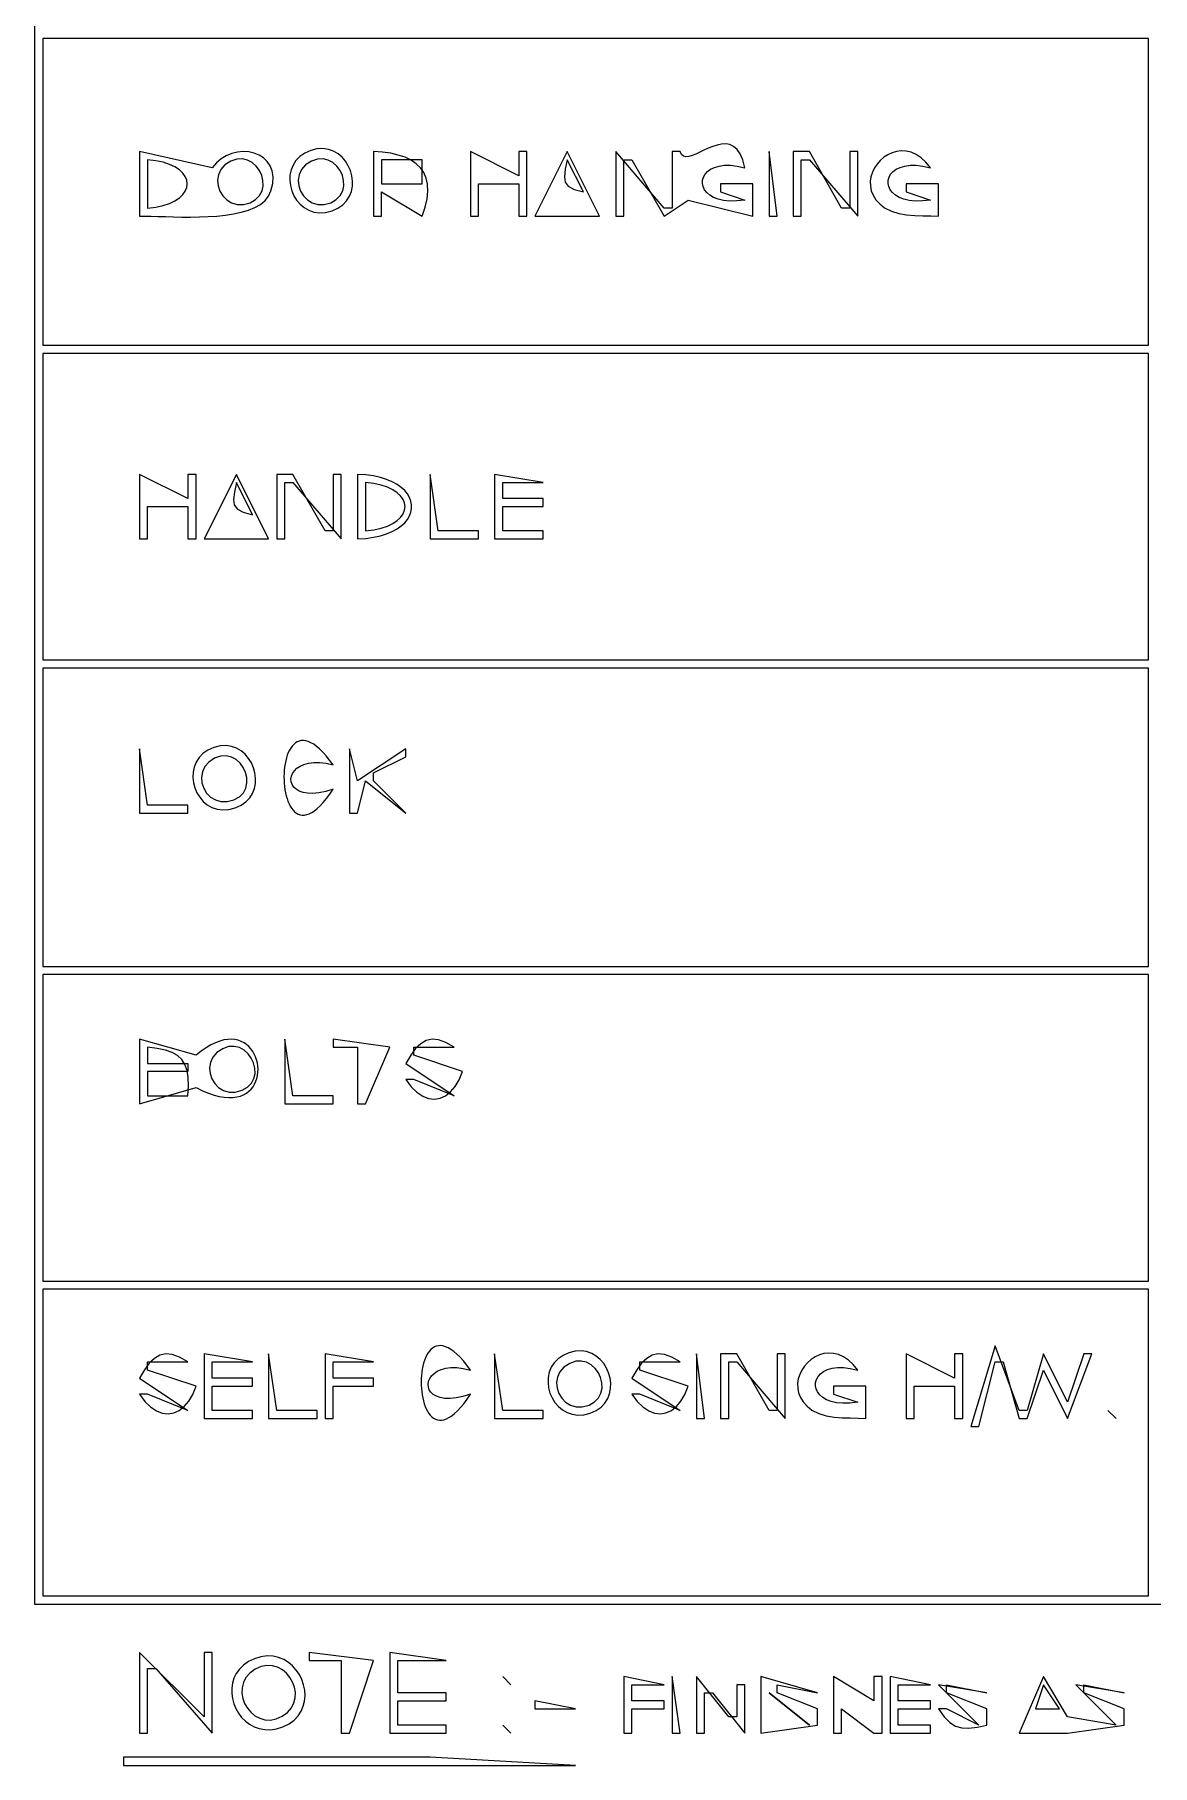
# Model space of a CAD drawing. Extents: x 0 to 2384, y 0 to 1684.
# Drawn here: x 869 to 1007.5, y 429 to 643.5 of the extents above; entities that cross this region are included whole.
import ezdxf

# ---------------------------------------------------------------- set-up
doc = ezdxf.new("R2010")
doc.units = 0
doc.layers.add('C7', color=7, linetype='CONTINUOUS')

msp = doc.modelspace()

# ---------------------------------------------------------------- linework, layer by layer
at = {"layer": 'C7'}
for points in [[(869, 1513), (869, 449), (1230, 449), (1230, 1513), (869, 1513)], [(870, 643), (870, 605), (1007, 605), (1007, 643), (870, 643)], [(891, 627), (882, 629), (882, 621), (882.6592, 621.0045), (883.4249, 620.9918), (884.2819, 620.9679), (885.2156, 620.939), (886.2109, 620.9114), (887.253, 620.8913), (888.3271, 620.8849), (889.4182, 620.8983), (890.5114, 620.9378), (891.5919, 621.0097), (892.6448, 621.12), (893.6552, 621.275), (894.6082, 621.4809), (895.4889, 621.7439), (896.2825, 622.0702), (896.9741, 622.466), (897.5487, 622.9376), (897.9916, 623.491), (898.2878, 624.1327)], [(898.2877, 624.1327), (898.5024, 625.0523), (898.5467, 625.8794), (898.4377, 626.6125), (898.193, 627.2504), (897.8299, 627.7918), (897.3658, 628.2354), (896.8182, 628.5798), (896.2044, 628.8237), (895.5418, 628.9658), (894.8479, 629.0048), (894.14, 628.9394), (893.4355, 628.7682), (892.7519, 628.49), (892.1065, 628.1034), (891.5167, 627.6072), (891, 627)], [(903.213, 629.1489), (902.4709, 628.8185), (901.8611, 628.3955), (901.3783, 627.8954), (901.0172, 627.3337), (900.7727, 626.7258), (900.6397, 626.0872), (900.613, 625.4333), (900.6873, 624.7798), (900.8576, 624.1419), (901.1187, 623.5353), (901.4654, 622.9753), (901.8926, 622.4774), (902.395, 622.0572), (902.9676, 621.7301), (903.6051, 621.5115), (904.3024, 621.417), (905.0543, 621.462), (905.8557, 621.662), (906.5888, 621.9882), (907.1889, 622.4071), (907.6615, 622.9033), (908.012, 623.4613), (908.2462, 624.0659), (908.3694, 624.7014), (908.3872, 625.3527), (908.3052, 626.0043), (908.1289, 626.6407), (907.8639, 627.2467), (907.5156, 627.8067), (907.0897, 628.3055), (906.5916, 628.7276), (906.0269, 629.0576), (905.4012, 629.2801), (904.7199, 629.3797), (903.9887, 629.3411), (903.213, 629.1489)], [(911, 629), (911, 621), (912, 621), (912, 624), (917, 621), (917.3845, 622.1257), (917.6232, 623.1578), (917.7212, 624.0984), (917.6837, 624.9496), (917.516, 625.7135), (917.2232, 626.392), (916.8105, 626.9874), (916.2831, 627.5016), (915.6461, 627.9368), (914.9048, 628.2951), (914.0644, 628.5784), (913.1299, 628.789), (912.1067, 628.9288), (911, 629)], [(923, 629), (923, 621), (924, 621), (924, 625), (929, 625), (929, 621), (930, 621), (930, 629), (929, 629), (929, 626), (923, 629)], [(935, 629), (931, 621), (938, 621), (939, 621), (935, 629)], [(949, 629), (948, 629), (948, 622), (947, 622), (941, 629), (941, 621), (942, 621), (942, 628), (943, 628), (947, 621), (950, 623), (958, 621), (958, 625), (954, 625), (954, 624), (957, 623), (956.0232, 622.8847), (955.1486, 622.8704), (954.3756, 622.9459), (953.7034, 623.1001), (953.1312, 623.3219), (952.6585, 623.6002), (952.2843, 623.9239), (952.0081, 624.2818), (951.8291, 624.6629), (951.7465, 625.0561), (951.7597, 625.4502), (951.868, 625.8342), (952.0705, 626.1969), (952.3667, 626.5272), (952.7557, 626.8141), (953.2369, 627.0463), (953.8095, 627.2129), (954.4729, 627.3026), (955.2262, 627.3045), (956.0688, 627.2073), (957, 627), (956.7459, 627.9712), (956.4249, 628.7215), (956.0457, 629.2728), (955.6167, 629.6471), (955.1463, 629.8665), (954.6433, 629.953), (954.116, 629.9286), (953.5729, 629.8152), (953.0227, 629.6351), (952.4738, 629.4101), (951.9348, 629.1622), (951.4142, 628.9136), (950.9204, 628.6861), (950.4621, 628.5019), (950.0477, 628.383), (949.6857, 628.3513), (949.3848, 628.4289), (949.1534, 628.6377), (949, 629)], [(960, 629), (960, 621), (961, 621), (960, 629)], [(963, 629), (963, 621), (964, 621), (964, 628), (965, 628), (971, 621), (971, 629), (970, 629), (970, 622), (969, 622), (965, 629), (963, 629)], [(981, 621), (981, 625), (977, 625), (977, 624), (980, 623), (979.0232, 622.8847), (978.1486, 622.8704), (977.3756, 622.9459), (976.7034, 623.1001), (976.1312, 623.3219), (975.6585, 623.6002), (975.2843, 623.9239), (975.0081, 624.2818), (974.829, 624.6629), (974.7465, 625.0561), (974.7597, 625.4502), (974.8679, 625.8342), (975.0705, 626.1969), (975.3667, 626.5272), (975.7557, 626.8141), (976.2369, 627.0463), (976.8095, 627.2129), (977.4728, 627.3026), (978.2262, 627.3045), (979.0688, 627.2073), (980, 627), (979.4315, 627.6958), (978.8396, 628.2404), (978.2322, 628.6433), (977.6174, 628.9139), (977.003, 629.0619), (976.3969, 629.0967), (975.8072, 629.0278), (975.2417, 628.8649), (974.7084, 628.6174), (974.2152, 628.2949), (973.7701, 627.9068), (973.3811, 627.4627), (973.0559, 626.9722), (972.8027, 626.4447), (972.6293, 625.8899), (972.5437, 625.3171), (972.5538, 624.736), (972.6675, 624.156), (972.8929, 623.5868), (973.2377, 623.0377), (973.7101, 622.5185), (974.3179, 622.0385), (975.1549, 621.5996), (976.0758, 621.3188), (977.0537, 621.1593), (978.0619, 621.0843), (979.0735, 621.0573), (980.0618, 621.0414), (981, 621)], [(883, 628), (883, 622), (884.0284, 622.1247), (884.9359, 622.323), (885.7224, 622.5858), (886.3879, 622.9038), (886.9324, 623.2678), (887.3559, 623.6686), (887.6584, 624.097), (887.8399, 624.5439), (887.9004, 624.9999), (887.8399, 625.456), (887.6584, 625.9028), (887.3559, 626.3312), (886.9324, 626.7321), (886.3879, 627.0961), (885.7224, 627.4141), (884.9359, 627.6769), (884.0284, 627.8752), (883, 628)], [(893.3032, 627.8248), (892.5827, 627.3514), (892.0812, 626.7747), (891.783, 626.1279), (891.6727, 625.4444), (891.7348, 624.7577), (891.9539, 624.101), (892.3144, 623.5078), (892.8009, 623.0115), (893.3978, 622.6453), (894.0898, 622.4428), (894.8612, 622.4372), (895.6968, 622.662)], [(895.6967, 622.662), (896.3819, 623.0488), (896.8698, 623.5471), (897.1745, 624.1271), (897.3105, 624.7587), (897.2921, 625.412), (897.1335, 626.057), (896.8492, 626.6638), (896.4533, 627.2025), (895.9603, 627.643), (895.3845, 627.9554), (894.7401, 628.1098), (894.0416, 628.0763), (893.3032, 627.8248)], [(903.3032, 627.8248), (902.5827, 627.3514), (902.0812, 626.7747), (901.783, 626.1279), (901.6727, 625.4444), (901.7348, 624.7577), (901.9539, 624.101), (902.3144, 623.5078), (902.8009, 623.0115), (903.3978, 622.6453), (904.0898, 622.4428), (904.8612, 622.4372), (905.6968, 622.662)], [(905.6967, 622.662), (906.3819, 623.0488), (906.8698, 623.5471), (907.1745, 624.1271), (907.3105, 624.7587), (907.2921, 625.412), (907.1335, 626.057), (906.8492, 626.6638), (906.4533, 627.2025), (905.9603, 627.643), (905.3845, 627.9554), (904.7401, 628.1098), (904.0416, 628.0763), (903.3032, 627.8248)], [(912, 628), (912, 625), (917, 625), (917, 628), (912, 628)], [(935, 628), (934.7557, 626.8043), (934.6472, 625.8924), (934.7459, 625.2102), (935.1233, 624.7035), (935.8508, 624.3182), (937, 624), (935, 628)], [(870, 604), (870, 566), (1007, 566), (1007, 604), (870, 604)], [(882, 589), (882, 581), (883, 581), (883, 585), (888, 585), (888, 581), (889, 581), (889, 589), (888, 589), (888, 586), (882, 589)], [(894, 589), (890, 581), (897, 581), (898, 581), (894, 589)], [(894, 588), (893.7557, 586.8043), (893.6472, 585.8924), (893.7459, 585.2102), (894.1233, 584.7035), (894.8508, 584.3182), (896, 584), (894, 588)], [(899, 589), (899, 581), (900, 581), (900, 588), (901, 588), (907, 581), (907, 589), (906, 589), (906, 582), (905, 582), (901, 589), (899, 589)], [(909, 589), (909, 581), (910.0332, 581.0683), (910.9803, 581.1995), (911.8414, 581.3882), (912.6163, 581.6289), (913.3052, 581.9161), (913.9079, 582.2443), (914.4245, 582.608), (914.855, 583.0019), (915.1995, 583.4204), (915.4578, 583.858), (915.63, 584.3093), (915.7161, 584.7688), (915.7161, 585.2311), (915.63, 585.6906), (915.4578, 586.1419), (915.1995, 586.5795), (914.855, 586.998), (914.4245, 587.3919), (913.9079, 587.7556), (913.3052, 588.0838), (912.6163, 588.371), (911.8414, 588.6117), (910.9803, 588.8004), (910.0332, 588.9316), (909, 589)], [(910, 588), (910, 582), (911.0284, 582.1247), (911.9359, 582.323), (912.7224, 582.5858), (913.3879, 582.9038), (913.9323, 583.2678), (914.3558, 583.6686), (914.6583, 584.097), (914.8398, 584.5439), (914.9003, 584.9999), (914.8398, 585.456), (914.6584, 585.9028), (914.3559, 586.3312), (913.9324, 586.7321), (913.3879, 587.0961), (912.7224, 587.4141), (911.9359, 587.6769), (911.0284, 587.8752), (910, 588)], [(918, 589), (918, 581), (924, 581), (924, 582), (919, 582), (918, 589)], [(926, 589), (926, 581), (932, 581), (932, 582), (927, 582), (927, 585), (932, 585), (932, 586), (927, 586), (927, 588), (932, 588), (926, 589)], [(870, 565), (870, 528), (1007, 528), (1007, 565), (870, 565)], [(906, 550), (905.0668, 549.7139), (904.2269, 549.5401), (903.4796, 549.4678), (902.8243, 549.486), (902.2603, 549.5842), (901.787, 549.7513), (901.4036, 549.9767), (901.1095, 550.2495), (900.9041, 550.5589), (900.7867, 550.8941), (900.7566, 551.2444), (900.8132, 551.5989), (900.9558, 551.9469), (901.1837, 552.2774), (901.4963, 552.5798), (901.8929, 552.8431), (902.3729, 553.0567), (902.9356, 553.2098), (903.5803, 553.2914), (904.3064, 553.2908), (905.1131, 553.1973), (906, 553), (905.5529, 553.5994), (905.1232, 554.1252), (904.711, 554.5802), (904.316, 554.9673), (903.9383, 555.2891), (903.5778, 555.5485), (903.2344, 555.7483), (902.9082, 555.8913), (902.599, 555.9803), (902.3069, 556.018), (902.0318, 556.0073), (901.7735, 555.951), (901.5322, 555.8518), (901.3077, 555.7126), (901.0999, 555.5361), (900.9089, 555.3251), (900.7346, 555.0824), (900.577, 554.8109), (900.4359, 554.5133), (900.3113, 554.1924), (900.2033, 553.851), (900.1117, 553.4919), (900.0365, 553.118), (899.9776, 552.7318), (899.935, 552.3364), (899.9087, 551.9345), (899.8986, 551.5288), (899.9047, 551.1222), (899.9268, 550.7174), (899.9651, 550.3173), (900.0193, 549.9247), (900.0895, 549.5422), (900.1756, 549.1729), (900.2776, 548.8193), (900.3954, 548.4844), (900.529, 548.1709), (900.6783, 547.8816), (900.8433, 547.6193), (901.0239, 547.3868), (901.2201, 547.1869), (901.4318, 547.0224), (901.6591, 546.8961), (901.9017, 546.8107), (902.1597, 546.7692), (902.4331, 546.7742), (902.7218, 546.8285), (903.0257, 546.935), (903.3448, 547.0965), (903.679, 547.3157), (904.0284, 547.5954), (904.3928, 547.9385), (904.7722, 548.3477), (905.1666, 548.8258), (905.5758, 549.3756), (906, 550)], [(882, 555), (882, 547), (888, 547), (888, 548), (883, 548), (882, 555)], [(891.213, 555.1489), (890.471, 554.8185), (889.8612, 554.3955), (889.3783, 553.8954), (889.0173, 553.3337), (888.7728, 552.7258), (888.6398, 552.0872), (888.613, 551.4333), (888.6874, 550.7798), (888.8577, 550.1419), (889.1188, 549.5353), (889.4655, 548.9753), (889.8927, 548.4774), (890.3951, 548.0572), (890.9676, 547.7301), (891.6051, 547.5115), (892.3024, 547.417), (893.0543, 547.462), (893.8557, 547.662), (894.5888, 547.9882), (895.1889, 548.4071), (895.6615, 548.9033), (896.012, 549.4613), (896.2461, 550.0659), (896.3694, 550.7014), (896.3872, 551.3527), (896.3052, 552.0043), (896.1289, 552.6407), (895.8639, 553.2467), (895.5156, 553.8067), (895.0897, 554.3055), (894.5916, 554.7276), (894.0269, 555.0576), (893.4012, 555.2801), (892.7199, 555.3797), (891.9886, 555.3411), (891.213, 555.1489)], [(891.3032, 553.8248), (890.5827, 553.3514), (890.0811, 552.7747), (889.783, 552.1279), (889.6727, 551.4444), (889.7348, 550.7577), (889.9538, 550.101), (890.3144, 549.5078), (890.8008, 549.0115), (891.3978, 548.6453), (892.0898, 548.4428), (892.8612, 548.4372), (893.6968, 548.662)], [(893.6967, 548.662), (894.3819, 549.0488), (894.8698, 549.5471), (895.1745, 550.1271), (895.3105, 550.7587), (895.2921, 551.412), (895.1335, 552.057), (894.8492, 552.6638), (894.4533, 553.2025), (893.9603, 553.643), (893.3845, 553.9554), (892.7401, 554.1098), (892.0416, 554.0763), (891.3032, 553.8248)], [(908, 555), (908, 547), (909, 547), (910, 551), (915, 547), (911, 551), (911, 552), (915, 554), (915, 555), (909, 551), (908, 555)], [(870, 527), (870, 489), (1007, 489), (1007, 527), (870, 527)], [(889, 517), (882, 519), (882, 511), (889, 513), (889.7898, 512.6148), (890.5335, 512.3061), (891.2317, 512.0698), (891.8849, 511.9019), (892.4938, 511.7985), (893.0588, 511.7556), (893.5805, 511.7693), (894.0596, 511.8354), (894.4965, 511.9502), (894.8919, 512.1096), (895.2463, 512.3096), (895.5603, 512.5463), (895.8344, 512.8157), (896.0692, 513.1138), (896.2653, 513.4367), (896.4233, 513.7804), (896.5437, 514.1408), (896.627, 514.5142), (896.6739, 514.8963), (896.685, 515.2834), (896.6607, 515.6714), (896.6017, 516.0564), (896.5085, 516.4343), (896.3817, 516.8013), (896.2219, 517.1533), (896.0296, 517.4864), (895.8054, 517.7965), (895.5498, 518.0798), (895.2635, 518.3322), (894.947, 518.5499), (894.6009, 518.7287), (894.2257, 518.8648), (893.822, 518.9541), (893.3903, 518.9928), (892.9313, 518.9767), (892.4455, 518.902), (891.9335, 518.7647), (891.3959, 518.5608), (890.8331, 518.2864), (890.2458, 517.9374), (889.6346, 517.5099), (889, 517)], [(883, 518), (883, 516), (888, 516), (888, 515), (883, 515), (883, 512), (888, 512), (888.0569, 513.2025), (888.0218, 514.2404), (887.8828, 515.1251), (887.6281, 515.8682), (887.2455, 516.4812), (886.7234, 516.9758), (886.0497, 517.3634), (885.2124, 517.6555), (884.1999, 517.8639), (883, 518)], [(892.3032, 517.8248), (891.5827, 517.3514), (891.0812, 516.7747), (890.783, 516.1279), (890.6727, 515.4444), (890.7348, 514.7577), (890.9539, 514.101), (891.3144, 513.5078), (891.8009, 513.0115), (892.3978, 512.6453), (893.0898, 512.4428), (893.8612, 512.4372), (894.6968, 512.662)], [(894.6967, 512.662), (895.3819, 513.0488), (895.8698, 513.5471), (896.1745, 514.1271), (896.3105, 514.7587), (896.2921, 515.412), (896.1335, 516.057), (895.8491, 516.6638), (895.4533, 517.2025), (894.9603, 517.643), (894.3844, 517.9554), (893.7401, 518.1098), (893.0415, 518.0763), (892.3032, 517.8248)], [(900, 519), (900, 511), (906, 511), (906, 512), (901, 512), (900, 519)], [(906, 519), (906, 518), (909, 518), (909, 511), (910, 511), (913, 518), (906, 519)], [(915, 516), (921, 512), (916, 514), (915, 514), (915.6677, 513.1092), (916.3677, 512.4256), (917.0869, 511.9453), (917.8127, 511.665), (918.5321, 511.5809), (919.2325, 511.6897), (919.901, 511.9876), (920.5248, 512.4712), (921.0911, 513.1368), (921.5871, 513.9809), (922, 515), (916, 517), (916, 518), (921, 518), (919.9652, 518.5943), (919.0521, 518.9238), (918.2405, 519.0002), (917.5103, 518.8354), (916.8412, 518.4411), (916.2133, 517.8292), (915.6062, 517.0116), (915, 516)], [(870, 488), (870, 450), (1007, 450), (1007, 488), (870, 488)], [(923, 475), (922.0668, 474.7139), (921.2269, 474.5401), (920.4796, 474.4678), (919.8244, 474.4861), (919.2604, 474.5842), (918.787, 474.7513), (918.4036, 474.9767), (918.1096, 475.2495), (917.9042, 475.5589), (917.7868, 475.8942), (917.7567, 476.2445), (917.8132, 476.599), (917.9558, 476.9469), (918.1837, 477.2774), (918.4963, 477.5798), (918.893, 477.8432), (919.3729, 478.0568), (919.9356, 478.2098), (920.5803, 478.2914), (921.3064, 478.2908), (922.1131, 478.1973), (923, 478), (922.5529, 478.5994), (922.1233, 479.1252), (921.711, 479.5802), (921.316, 479.9673), (920.9383, 480.2891), (920.5778, 480.5485), (920.2344, 480.7484), (919.9082, 480.8914), (919.5991, 480.9803), (919.307, 481.0181), (919.0318, 481.0074), (918.7736, 480.951), (918.5322, 480.8518), (918.3077, 480.7126), (918.1, 480.5361), (917.909, 480.3251), (917.7347, 480.0825), (917.577, 479.8109), (917.4359, 479.5133), (917.3113, 479.1924), (917.2033, 478.8511), (917.1117, 478.492), (917.0365, 478.118), (916.9776, 477.7319), (916.935, 477.3364), (916.9087, 476.9345), (916.8986, 476.5288), (916.9047, 476.1222), (916.9268, 475.7174), (916.9651, 475.3173), (917.0193, 474.9246), (917.0895, 474.5422), (917.1756, 474.1728), (917.2776, 473.8193), (917.3954, 473.4844), (917.529, 473.1709), (917.6783, 472.8816), (917.8433, 472.6193), (918.0239, 472.3868), (918.2201, 472.1869), (918.4318, 472.0224), (918.659, 471.8961), (918.9017, 471.8107), (919.1597, 471.7691), (919.4331, 471.7741), (919.7217, 471.8285), (920.0256, 471.935), (920.3448, 472.0965), (920.679, 472.3157), (921.0284, 472.5954), (921.3928, 472.9385), (921.7722, 473.3477), (922.1665, 473.8258), (922.5758, 474.3756), (923, 475)], [(988, 481), (985, 471), (986, 471), (988, 479), (989, 479), (991, 472), (992, 472), (994, 478), (997, 472), (1000, 480), (999, 480), (997, 474), (994, 480), (992, 473), (991, 473), (988, 481)], [(882, 477), (888, 473), (883, 475), (882, 475), (882.6677, 474.1092), (883.3676, 473.4255), (884.0869, 472.9453), (884.8126, 472.6649), (885.5321, 472.5809), (886.2325, 472.6896), (886.901, 472.9876), (887.5248, 473.4711), (888.0911, 474.1367), (888.5871, 474.9809), (889, 476), (883, 478), (883, 479), (888, 479), (886.9652, 479.5943), (886.0521, 479.9238), (885.2405, 480.0002), (884.5102, 479.8354), (883.8412, 479.4411), (883.2133, 478.8292), (882.6062, 478.0116), (882, 477)], [(890, 480), (890, 472), (896, 472), (896, 473), (891, 473), (891, 476), (896, 476), (896, 477), (891, 477), (891, 479), (896, 479), (890, 480)], [(898, 480), (898, 472), (904, 472), (904, 473), (899, 473), (898, 480)], [(905, 480), (905, 472), (906, 472), (906, 476), (911, 476), (911, 477), (906, 477), (906, 479), (911, 479), (905, 480)], [(926, 480), (926, 472), (932, 472), (932, 473), (927, 473), (926, 480)], [(935.213, 480.1489), (934.471, 479.8185), (933.8612, 479.3955), (933.3784, 478.8954), (933.0173, 478.3337), (932.7728, 477.7258), (932.6398, 477.0872), (932.613, 476.4333), (932.6874, 475.7798), (932.8577, 475.1419), (933.1188, 474.5353), (933.4655, 473.9753), (933.8926, 473.4774), (934.3951, 473.0572), (934.9676, 472.7301), (935.6051, 472.5115), (936.3024, 472.417), (937.0543, 472.462), (937.8557, 472.662), (938.5888, 472.9882), (939.1889, 473.4071), (939.6615, 473.9033), (940.012, 474.4613), (940.2462, 475.0659), (940.3694, 475.7014), (940.3872, 476.3527), (940.3052, 477.0043), (940.1289, 477.6407), (939.8639, 478.2467), (939.5156, 478.8067), (939.0897, 479.3055), (938.5916, 479.7276), (938.0269, 480.0576), (937.4012, 480.2801), (936.7199, 480.3797), (935.9887, 480.3411), (935.213, 480.1489)], [(935.3032, 478.8249), (934.5827, 478.3514), (934.0812, 477.7747), (933.783, 477.1279), (933.6727, 476.4444), (933.7348, 475.7577), (933.9539, 475.101), (934.3144, 474.5078), (934.8009, 474.0115), (935.3978, 473.6453), (936.0898, 473.4428), (936.8612, 473.4372), (937.6968, 473.662)], [(937.6967, 473.662), (938.3819, 474.0488), (938.8697, 474.5471), (939.1745, 475.1271), (939.3105, 475.7587), (939.292, 476.412), (939.1334, 477.057), (938.8491, 477.6638), (938.4533, 478.2025), (937.9603, 478.643), (937.3844, 478.9554), (936.7401, 479.1099), (936.0416, 479.0763), (935.3032, 478.8248)], [(943, 477), (949, 473), (944, 475), (943, 475), (943.6677, 474.1092), (944.3677, 473.4256), (945.0869, 472.9453), (945.8127, 472.665), (946.5321, 472.5809), (947.2325, 472.6897), (947.901, 472.9876), (948.5248, 473.4712), (949.0911, 474.1368), (949.5871, 474.9809), (950, 476), (944, 478), (944, 479), (949, 479), (947.9652, 479.5943), (947.0521, 479.9238), (946.2405, 480.0002), (945.5102, 479.8354), (944.8412, 479.4411), (944.2133, 478.8292), (943.6062, 478.0116), (943, 477)], [(951, 480), (951, 472), (952, 472), (951, 480)], [(954, 480), (954, 472), (955, 472), (955, 479), (956, 479), (962, 472), (962, 480), (961, 480), (961, 473), (960, 473), (956, 480), (954, 480)], [(972, 472), (972, 476), (968, 476), (968, 475), (971, 474), (970.0232, 473.8847), (969.1486, 473.8704), (968.3756, 473.9459), (967.7034, 474.1001), (967.1312, 474.3219), (966.6585, 474.6002), (966.2843, 474.9238), (966.0081, 475.2818), (965.829, 475.6629), (965.7465, 476.0561), (965.7597, 476.4502), (965.8679, 476.8342), (966.0705, 477.1969), (966.3667, 477.5272), (966.7557, 477.814), (967.2369, 478.0463), (967.8095, 478.2129), (968.4728, 478.3026), (969.2262, 478.3045), (970.0688, 478.2073), (971, 478), (970.4315, 478.6958), (969.8396, 479.2404), (969.2322, 479.6432), (968.6174, 479.9139), (968.0029, 480.0618), (967.3969, 480.0966), (966.8072, 480.0278), (966.2417, 479.8649), (965.7084, 479.6174), (965.2152, 479.2949), (964.7701, 478.9068), (964.381, 478.4627), (964.0559, 477.9722), (963.8027, 477.4448), (963.6293, 476.8899), (963.5436, 476.3171), (963.5537, 475.736), (963.6675, 475.156), (963.8928, 474.5868), (964.2377, 474.0378), (964.7101, 473.5185), (965.3179, 473.0385), (966.1549, 472.5996), (967.0758, 472.3188), (968.0537, 472.1593), (969.0618, 472.0843), (970.0734, 472.0573), (971.0617, 472.0414), (972, 472)], [(977, 480), (977, 472), (978, 472), (978, 476), (983, 476), (983, 472), (984, 472), (984, 480), (983, 480), (983, 477), (977, 480)], [(1002, 473), (1003, 472), (1002, 473)], [(882, 443), (882, 433), (883, 433), (883, 441), (884, 441), (891, 433), (891, 443), (890, 443), (890, 435), (882, 443)], [(896.2245, 442.2137), (895.4932, 441.8583), (894.8799, 441.4288), (894.38, 440.9363), (893.9891, 440.3916), (893.703, 439.8058), (893.5171, 439.1898), (893.4271, 438.5546), (893.4286, 437.9111), (893.5172, 437.2704), (893.6884, 436.6433), (893.938, 436.041), (894.2614, 435.4742), (894.6544, 434.954), (895.1124, 434.4914), (895.6312, 434.0973), (896.2062, 433.7827), (896.8332, 433.5586), (897.5077, 433.4359), (898.2253, 433.4256), (898.9816, 433.5387), (899.7723, 433.7862), (900.5234, 434.154), (901.1457, 434.6039), (901.6446, 435.1231), (902.025, 435.6989), (902.2923, 436.3186), (902.4514, 436.9694), (902.5077, 437.6385), (902.4662, 438.3133), (902.3321, 438.981), (902.1107, 439.6289), (901.807, 440.2442), (901.4262, 440.8141), (900.9735, 441.3261), (900.454, 441.7672), (899.8729, 442.1247), (899.2354, 442.386), (898.5467, 442.5383), (897.8118, 442.5688), (897.036, 442.4649), (896.2245, 442.2137)], [(903, 443), (903, 442), (907, 442), (907, 433), (908, 433), (911, 442), (903, 443)], [(913, 443), (913, 433), (920, 433), (920, 434), (914, 434), (914, 437), (920, 437), (920, 438), (914, 438), (914, 442), (920, 442), (913, 443)], [(896.3179, 440.9136), (895.6592, 440.4342), (895.1785, 439.8781), (894.8638, 439.266), (894.7032, 438.6184), (894.6847, 437.9563), (894.7962, 437.3001), (895.0259, 436.6708), (895.3619, 436.0889), (895.792, 435.5753), (896.3045, 435.1506), (896.8872, 434.8356), (897.5283, 434.6509), (898.2158, 434.6173), (898.9377, 434.7556), (899.6821, 435.0864)], [(899.682, 435.0864), (900.3406, 435.5656), (900.8213, 436.1217), (901.136, 436.7338), (901.2966, 437.3814), (901.3152, 438.0436), (901.2036, 438.6997), (900.9739, 439.3291), (900.638, 439.9109), (900.2079, 440.4245), (899.6955, 440.8492), (899.1127, 441.1643), (898.4716, 441.3489), (897.7842, 441.3825), (897.0622, 441.2442), (896.3179, 440.9135)], [(927, 440), (928, 439), (927, 440)], [(942, 440), (942, 433), (943, 433), (943, 436), (947, 436), (947, 437), (943, 437), (943, 439), (947, 439), (942, 440)], [(948, 440), (948, 433), (949, 433), (948, 440)], [(951, 440), (951, 433), (952, 433), (952, 438), (953, 438), (957, 433), (957, 439), (956, 439), (956, 435), (955, 435), (951, 440)], [(959, 440), (959, 433), (966, 434), (966, 436), (961, 438), (961, 439), (966, 438), (959, 440)], [(968, 440), (968, 433), (969, 433), (969, 436), (973, 433), (974, 433), (974, 440), (973, 440), (973, 437), (968, 440)], [(975, 440), (975, 433), (980, 433), (980, 434), (976, 434), (976, 436), (980, 436), (980, 437), (976, 437), (976, 439), (980, 439), (975, 440)], [(994, 440), (991, 433), (992, 433), (997, 433), (1004, 434), (1004, 436), (999, 438), (999, 439), (1004, 438), (998, 439), (1003, 434), (997, 435), (994, 440)], [(960, 438), (965, 434), (960, 438)], [(981, 439), (986, 434), (982, 436), (981, 436), (981.7171, 435.0115), (982.4119, 434.312), (983.1257, 433.8687), (983.9, 433.6486), (984.7763, 433.6191), (985.7957, 433.7471), (987, 434), (987, 436), (982, 438), (982, 439), (987, 438), (981, 439)], [(994, 439), (993, 436), (996, 436), (994, 439)], [(931, 437), (931, 436), (936, 436), (931, 437)], [(927, 434), (928, 433), (927, 434)], [(880, 430), (880, 429), (936, 429), (918, 430), (880, 430)]]:
    msp.add_lwpolyline(points, dxfattribs=at)

doc.saveas('drawing.dxf')
